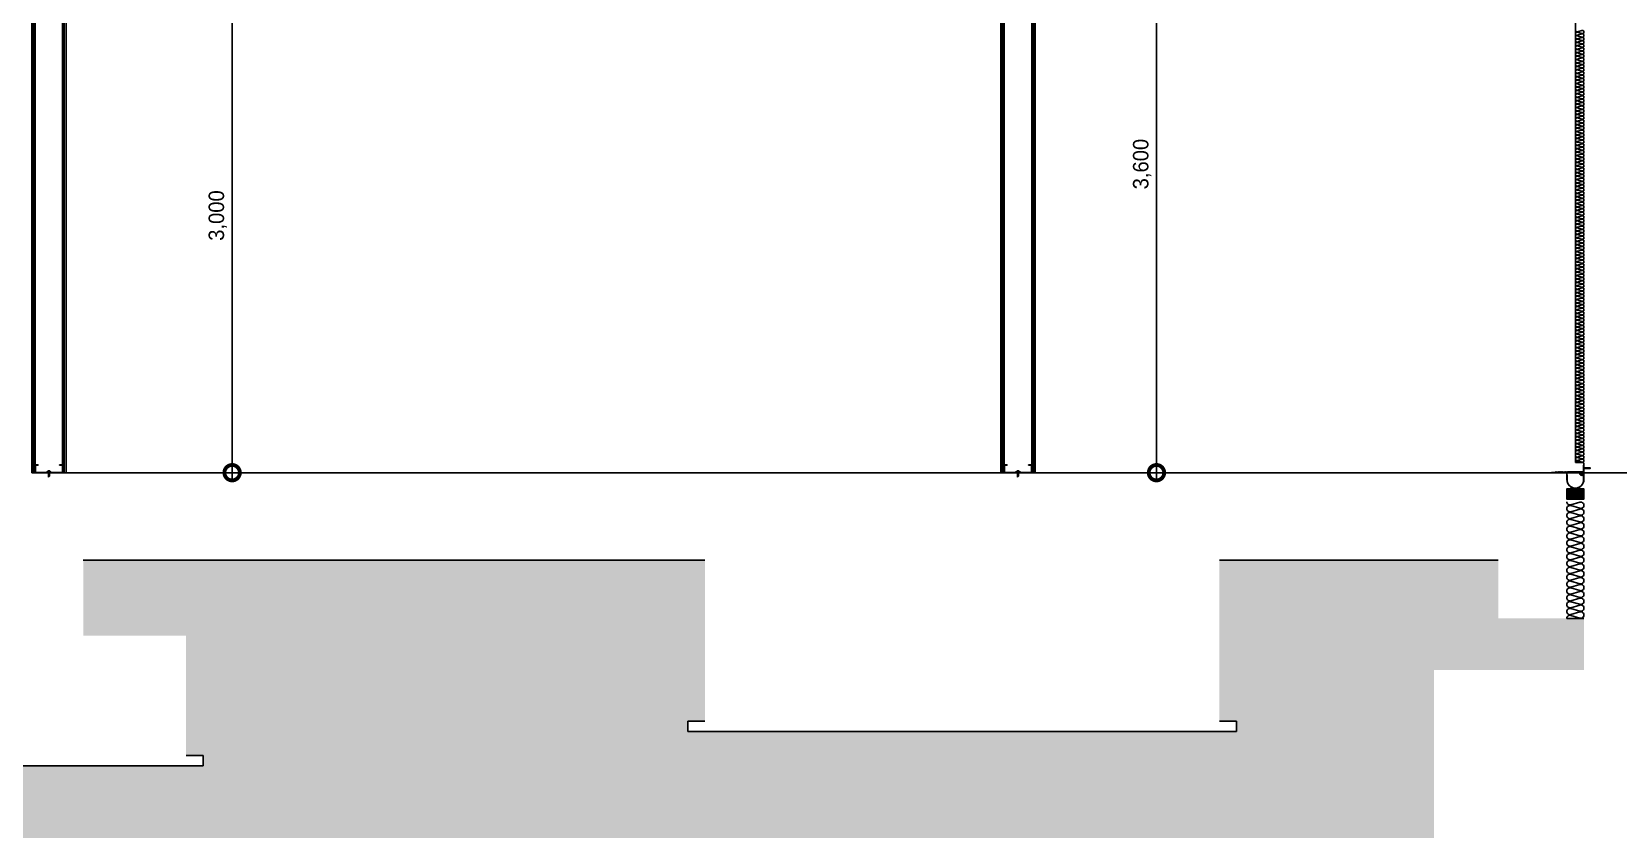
# Model space of a CAD drawing. Header units: millimetres. Extents: x 19868 to 801382, y -4805 to 85279.
# Drawn here: x 739438 to 748688, y 32849 to 37501 of the extents above; entities that cross this region are included whole.
import ezdxf

# ---------------------------------------------------------------- set-up
doc = ezdxf.new("R2010")
doc.units = ezdxf.units.MM
doc.header["$LTSCALE"] = 250
doc.layers.get('Defpoints').update_dxf_attribs({"color": 151})
for name, color, linetype in [('8입면선', 8, 'Continuous'), ('A-ETC', 8, 'Continuous'), ('A-FIN', 6, 'Continuous'), ('A-WALL-D', 7, 'Continuous'), ('A-버림CONC', 4, 'Continuous'), ('GAGAM-DT', 7, 'Continuous'), ('ISL', 251, 'Continuous'), ('SYMB', 7, 'Continuous'), ('입면', 7, 'Continuous'), ('지반', 254, 'Continuous')]:
    doc.layers.add(name, color=color, linetype=linetype)
doc.layers.add('CK', color=221, linetype='Continuous', plot=False)
doc.styles.add('Gdim', font='')
doc.styles.get('Gdim').set_extended_font_data('Dotum')
doc.dimstyles.new('Gdim50', dxfattribs={"dimscale": 30, "dimtxt": 3, "dimasz": 6, "dimexe": 1.5, "dimexo": 2, "dimgap": 1, "dimtad": 1, "dimdec": 0, "dimzin": 0, "dimdsep": 46, "dimlunit": 6, "dimtxsty": 'Gdim', "dimblk": 'DOTSMALL', "dimcen": 1.5, "dimdle": 1.5, "dimclrd": 256, "dimclre": 256, "dimclrt": 256, "dimazin": 0, "dimtfac": 1, "dimtdec": 0, "dimtix": 1, "dimtmove": 2, "dimatfit": 3, "dimldrblk": 'DOTSMALL', "dimfxl": 1.5, "dimtolj": 1, "dimtzin": 0, "dimlwd": -1, "dimlwe": -1, "dimarcsym": 1})

# ---------------------------------------------------------------- blocks, each defined once
blk = doc.blocks.new('*U226')
at = {"layer": '8입면선', "color": 8}
for p, q in [((3316397.6, 472011.4), (3316397.6, 478401.4)), ((3316577.6, 472011.4), (3316577.6, 478401.4))]:
    blk.add_line(p, q, dxfattribs=at)
at = {"layer": 'A-WALL-D'}
for p, q in [((3316387.6, 478401.4), (3316387.6, 472011.4)), ((3316407.6, 478401.4), (3316387.6, 478401.4)), ((3316407.6, 472021.4), (3316407.6, 478401.4)), ((3316567.6, 472021.4), (3316567.6, 478401.4)), ((3316587.6, 478401.4), (3316567.6, 478401.4)), ((3316587.6, 478401.4), (3316587.6, 472011.4)), ((3316407.6, 472011.4), (3316387.6, 472011.4)), ((3316587.6, 472011.4), (3316567.6, 472011.4))]:
    blk.add_line(p, q, dxfattribs=at)
at = {"layer": 'CK', "linetype": 'Continuous'}
blk.add_line((3316472.9, 472011.4), (3316502.3, 472011.4), dxfattribs=at)
at = {"layer": 'GAGAM-DT', "color": 8}
for p, q in [((3316485.3, 478395.6), (3316485.3, 478427)), ((3316490.3, 478421.5), (3316485.3, 478427)), ((3316490.3, 478395.6), (3316490.3, 478421.5)), ((3316492.7, 478395.6), (3316482.8, 478395.6)), ((3316482.8, 478395.6), (3316482.8, 478392.1)), ((3316491.2, 478390.6), (3316484.3, 478390.6)), ((3316485.3, 478395.6), (3316485.3, 478390.6)), ((3316490.3, 478395.6), (3316490.3, 478390.6)), ((3316492.7, 478395.6), (3316492.7, 478392.1)), ((3316482.8, 472017.2), (3316482.8, 472020.7)), ((3316492.7, 472017.2), (3316482.8, 472017.2)), ((3316491.2, 472022.2), (3316484.3, 472022.2)), ((3316485.3, 472017.2), (3316485.3, 472022.2)), ((3316485.3, 472017.2), (3316485.3, 471985.8)), ((3316490.3, 471991.3), (3316485.3, 471985.8)), ((3316490.3, 472017.2), (3316490.3, 472022.2)), ((3316490.3, 472017.2), (3316490.3, 471991.3)), ((3316492.7, 472017.2), (3316492.7, 472020.7))]:
    blk.add_line(p, q, dxfattribs=at)
for centre, start, end in [((3316484.3, 478392.1), 180, 270), ((3316491.2, 478392.1), 270, 0), ((3316484.3, 472020.7), 90, 180), ((3316491.2, 472020.7), 0, 90)]:
    blk.add_arc(centre, 1.51, start, end, dxfattribs=at)
at = {"layer": '입면', "color": 6}
for p, q in [((3316407.6, 478356.4), (3316407.6, 478401.4)), ((3316407.6, 478401.4), (3316472.9, 478401.4)), ((3316425.4, 478356.4), (3316407.6, 478356.4)), ((3316472.4, 478400.2), (3316408.8, 478400.2)), ((3316408.8, 478400.2), (3316408.8, 478357.6)), ((3316408.8, 478357.6), (3316425.4, 478357.6)), ((3316425.4, 478357.6), (3316425.4, 478356.4)), ((3316477.4, 478394.4), (3316472.4, 478400.2)), ((3316472.9, 478401.4), (3316477.9, 478395.6)), ((3316497.8, 478394.4), (3316477.4, 478394.4)), ((3316477.9, 478395.6), (3316497.3, 478395.6)), ((3316497.3, 478395.6), (3316502.3, 478401.4)), ((3316502.8, 478400.2), (3316497.8, 478394.4)), ((3316502.3, 478401.4), (3316567.6, 478401.4)), ((3316566.4, 478400.2), (3316502.8, 478400.2)), ((3316549.8, 478356.4), (3316549.8, 478357.6)), ((3316549.8, 478357.6), (3316566.4, 478357.6)), ((3316567.6, 478356.4), (3316549.8, 478356.4)), ((3316566.4, 478357.6), (3316566.4, 478400.2)), ((3316567.6, 478401.4), (3316567.6, 478356.4)), ((3316425.4, 472056.4), (3316407.6, 472056.4)), ((3316407.6, 472056.4), (3316407.6, 472011.4)), ((3316408.8, 472012.6), (3316408.8, 472055.2)), ((3316408.8, 472055.2), (3316425.4, 472055.2)), ((3316425.4, 472055.2), (3316425.4, 472056.4)), ((3316567.6, 472056.4), (3316549.8, 472056.4)), ((3316549.8, 472056.4), (3316549.8, 472055.2)), ((3316549.8, 472055.2), (3316566.4, 472055.2)), ((3316566.4, 472055.2), (3316566.4, 472012.6)), ((3316567.6, 472011.4), (3316567.6, 472056.4)), ((3316407.6, 472011.4), (3316472.9, 472011.4)), ((3316472.4, 472012.6), (3316408.8, 472012.6)), ((3316477.4, 472018.5), (3316472.4, 472012.6)), ((3316472.9, 472011.4), (3316477.9, 472017.3)), ((3316497.8, 472018.5), (3316477.4, 472018.5)), ((3316477.9, 472017.3), (3316497.3, 472017.3)), ((3316497.3, 472017.3), (3316502.3, 472011.4)), ((3316502.8, 472012.6), (3316497.8, 472018.5)), ((3316502.3, 472011.4), (3316567.6, 472011.4)), ((3316566.4, 472012.6), (3316502.8, 472012.6))]:
    blk.add_line(p, q, dxfattribs=at)
blk = doc.blocks.new('*U163')
at = {"layer": '8입면선', "color": 8}
for p, q in [((3316397.6, 472011.4), (3316397.6, 478251.4)), ((3316577.6, 472011.4), (3316577.6, 478251.4))]:
    blk.add_line(p, q, dxfattribs=at)
at = {"layer": 'A-WALL-D'}
for p, q in [((3316387.6, 478251.4), (3316387.6, 472011.4)), ((3316407.6, 478251.4), (3316387.6, 478251.4)), ((3316407.6, 472021.4), (3316407.6, 478251.4)), ((3316567.6, 472021.4), (3316567.6, 478251.4)), ((3316587.6, 478251.4), (3316567.6, 478251.4)), ((3316587.6, 478251.4), (3316587.6, 472011.4)), ((3316407.6, 472011.4), (3316387.6, 472011.4)), ((3316587.6, 472011.4), (3316567.6, 472011.4))]:
    blk.add_line(p, q, dxfattribs=at)
at = {"layer": 'CK', "linetype": 'Continuous'}
blk.add_line((3316472.9, 472011.4), (3316502.3, 472011.4), dxfattribs=at)
at = {"layer": 'GAGAM-DT', "color": 8}
for p, q in [((3316492.7, 478245.6), (3316482.8, 478245.6)), ((3316482.8, 478245.6), (3316482.8, 478242.1)), ((3316491.2, 478240.6), (3316484.3, 478240.6)), ((3316485.2, 478245.6), (3316485.2, 478277)), ((3316490.2, 478271.5), (3316485.2, 478277)), ((3316485.2, 478245.6), (3316485.2, 478240.6)), ((3316490.2, 478245.6), (3316490.2, 478271.5)), ((3316490.2, 478245.6), (3316490.2, 478240.6)), ((3316492.7, 478245.6), (3316492.7, 478242.1)), ((3316482.8, 472017.2), (3316482.8, 472020.7)), ((3316492.7, 472017.2), (3316482.8, 472017.2)), ((3316491.2, 472022.2), (3316484.3, 472022.2)), ((3316485.3, 472017.2), (3316485.3, 472022.2)), ((3316485.3, 472017.2), (3316485.3, 471985.8)), ((3316490.3, 471991.3), (3316485.3, 471985.8)), ((3316490.3, 472017.2), (3316490.3, 472022.2)), ((3316490.3, 472017.2), (3316490.3, 471991.3)), ((3316492.7, 472017.2), (3316492.7, 472020.7))]:
    blk.add_line(p, q, dxfattribs=at)
for centre, start, end in [((3316484.3, 478242.1), 180, 270), ((3316491.2, 478242.1), 270, 0), ((3316484.3, 472020.7), 90, 180), ((3316491.2, 472020.7), 0, 90)]:
    blk.add_arc(centre, 1.51, start, end, dxfattribs=at)
at = {"layer": '입면', "color": 6}
for p, q in [((3316407.6, 478206.4), (3316407.6, 478251.4)), ((3316407.6, 478251.4), (3316472.9, 478251.4)), ((3316472.4, 478250.2), (3316408.8, 478250.2)), ((3316408.8, 478250.2), (3316408.8, 478207.6)), ((3316477.4, 478244.4), (3316472.4, 478250.2)), ((3316472.9, 478251.4), (3316477.9, 478245.6)), ((3316497.8, 478244.4), (3316477.4, 478244.4)), ((3316477.9, 478245.6), (3316497.3, 478245.6)), ((3316497.3, 478245.6), (3316502.3, 478251.4)), ((3316502.8, 478250.2), (3316497.8, 478244.4)), ((3316502.3, 478251.4), (3316567.6, 478251.4)), ((3316566.4, 478250.2), (3316502.8, 478250.2)), ((3316566.4, 478207.6), (3316566.4, 478250.2)), ((3316567.6, 478251.4), (3316567.6, 478206.4)), ((3316425.4, 478206.4), (3316407.6, 478206.4)), ((3316408.8, 478207.6), (3316425.4, 478207.6)), ((3316425.4, 478207.6), (3316425.4, 478206.4)), ((3316549.8, 478206.4), (3316549.8, 478207.6)), ((3316549.8, 478207.6), (3316566.4, 478207.6)), ((3316567.6, 478206.4), (3316549.8, 478206.4)), ((3316425.4, 472056.4), (3316407.6, 472056.4)), ((3316407.6, 472056.4), (3316407.6, 472011.4)), ((3316408.8, 472012.6), (3316408.8, 472055.2)), ((3316408.8, 472055.2), (3316425.4, 472055.2)), ((3316425.4, 472055.2), (3316425.4, 472056.4)), ((3316567.6, 472056.4), (3316549.8, 472056.4)), ((3316549.8, 472056.4), (3316549.8, 472055.2)), ((3316549.8, 472055.2), (3316566.4, 472055.2)), ((3316566.4, 472055.2), (3316566.4, 472012.6)), ((3316567.6, 472011.4), (3316567.6, 472056.4)), ((3316407.6, 472011.4), (3316472.9, 472011.4)), ((3316472.4, 472012.6), (3316408.8, 472012.6)), ((3316477.4, 472018.5), (3316472.4, 472012.6)), ((3316472.9, 472011.4), (3316477.9, 472017.3)), ((3316497.8, 472018.5), (3316477.4, 472018.5)), ((3316477.9, 472017.3), (3316497.3, 472017.3)), ((3316497.3, 472017.3), (3316502.3, 472011.4)), ((3316502.8, 472012.6), (3316497.8, 472018.5)), ((3316502.3, 472011.4), (3316567.6, 472011.4)), ((3316566.4, 472012.6), (3316502.8, 472012.6))]:
    blk.add_line(p, q, dxfattribs=at)
blk = doc.blocks.new('_DotSmall')
at = {"color": 0, "linetype": 'ByBlock', "const_width": 0.5}
blk.add_lwpolyline([(-0.0625, 0, 1), (0.0625, 0, 1)], format="xyb", close=True, dxfattribs=at)
blk = doc.blocks.new('*D158')
at = {"layer": 'CK', "transparency": 16777216}
for p, q in [((745995.8, 34883.9), (745995.8, 38573.9)), ((746134.1, 38528.9), (745950.8, 38528.9)), ((746134.1, 34928.9), (745950.8, 34928.9))]:
    blk.add_line(p, q, dxfattribs=at)
at = {"layer": 'Defpoints', "color": 0, "transparency": 16777216}
for p in [(745995.8, 38528.9), (746194.1, 38528.9), (746194.1, 34928.9)]:
    blk.add_point(p, dxfattribs=at)
at = {"layer": 'CK', "transparency": 16777216, "xscale": 180, "yscale": 180, "zscale": 180}
for p, rotation in [((745995.8, 38528.9), 90), ((745995.8, 34928.9), 270)]:
    blk.add_blockref('_DotSmall', p, dxfattribs=dict(at, rotation=rotation))
at = {"layer": 'CK', "transparency": 16777216, "insert": (745912.1, 36728.9), "char_height": 90, "attachment_point": 5, "rotation": 90, "style": 'Gdim'}
blk.add_mtext('\\A1;3,600', dxfattribs=at)
blk = doc.blocks.new('MAJ')
at = {"layer": 'SYMB', "color": 8}
for p, q in [((8, 0), (0, 0)), ((2.3, -2.9), (0, 0)), ((3.5, -0.9), (3.5, 0)), ((4.5, -0.9), (4.5, 0)), ((5.7, -2.9), (8, 0)), ((1.8, -4.3), (4, -2.9)), ((1.8, -6.8), (6.1, -4.1)), ((1.8, -4.3), (2.3, -4.3)), ((1.8, -9.3), (6.1, -6.6)), ((1.8, -6.8), (2.3, -6.8)), ((1.8, -11.8), (6.1, -9.1)), ((1.8, -9.3), (2.3, -9.3)), ((1.8, -14.3), (6.1, -11.6)), ((1.8, -11.8), (2.3, -11.8)), ((1.8, -16.8), (6.1, -14.1)), ((1.8, -14.3), (2.3, -14.3)), ((1.8, -19.3), (6.1, -16.6)), ((1.8, -16.8), (2.3, -16.8)), ((1.8, -21.8), (6.1, -19.1)), ((1.8, -19.3), (2.3, -19.3)), ((1.8, -24.3), (6.1, -21.6)), ((1.8, -21.8), (2.3, -21.8)), ((1.8, -26.8), (6.1, -24.1)), ((1.8, -24.3), (2.3, -24.3)), ((1.8, -29.4), (6.1, -26.6)), ((1.8, -26.8), (2.3, -26.8)), ((1.8, -31.9), (6.1, -29.1)), ((1.8, -29.4), (2.3, -29.3)), ((1.8, -34.4), (6.1, -31.6)), ((1.8, -31.9), (2.3, -31.8)), ((1.8, -36.9), (6.1, -34.1)), ((1.8, -34.4), (2.3, -34.3)), ((1.8, -36.9), (2.3, -36.9)), ((2.3, -2.9), (2.3, -38.3)), ((2.3, -2.9), (5.7, -2.9)), ((2.3, -38.3), (4, -40.4)), ((2.7, -38.8), (6.1, -36.6)), ((4.5, -0.9), (3.5, -0.9)), ((4, -40.4), (5.7, -38.1)), ((5.7, -2.9), (5.7, -38.1)), ((6.1, -4.1), (5.7, -4.1)), ((6.1, -6.6), (5.7, -6.6)), ((6.1, -9.1), (5.7, -9.1)), ((6.1, -11.6), (5.7, -11.6)), ((6.1, -14.1), (5.7, -14.1)), ((6.1, -16.6), (5.7, -16.6)), ((6.1, -19.1), (5.7, -19.1)), ((6.1, -21.6), (5.7, -21.6)), ((6.1, -24.1), (5.7, -24.1)), ((6.1, -26.6), (5.7, -26.6)), ((6.1, -29.1), (5.7, -29.1)), ((6.1, -31.6), (5.7, -31.6)), ((6.1, -34.1), (5.7, -34.2)), ((6.1, -36.6), (5.7, -36.7))]:
    blk.add_line(p, q, dxfattribs=at)
blk = doc.blocks.new('EJ-1')
at = {"layer": 'A-ETC'}
h = blk.add_hatch(dxfattribs=at)
h.set_pattern_fill('ANSI37', color=1, scale=40, style=0)
h.set_pattern_definition([(45, (55694.5753, 2117.911), (-3.5355339, 3.5355339), []), (135, (55694.5753, 2117.911), (-3.5355339, -3.5355339), [])])
h.paths.add_polyline_path([(100, -154.4), (100, -94.4), (0, -94.4), (0, -154.4)])
at = {"layer": 'A-ETC', "color": 4}
for p, q in [((0, -38.9), (0, -6.7)), ((0, -6.7), (3, -13.8)), ((1, -38.9), (0, -38.9)), ((1, -16.1), (2, -16.1)), ((1, -37), (1, -16.1)), ((2, -37), (2, -16.1)), ((3, -38.9), (2, -38.9)), ((3, -38.9), (3, -13.8)), ((100, -6.7), (97, -13.8)), ((97, -38.9), (97, -13.8)), ((97, -38.9), (98, -38.9)), ((98, -37), (98, -16.1)), ((99, -16.1), (98, -16.1)), ((98.4, -16.7), (100, -13.8)), ((99, -37), (99, -16.1)), ((99, -38.9), (100, -38.9)), ((100, -38.9), (100, -6.7)), ((100, -22.5), (100, -36.6))]:
    blk.add_line(p, q, dxfattribs=at)
at = {"layer": 'A-ETC', "color": 7, "lineweight": -3}
blk.add_lwpolyline([(10.6, 4.5, 0.414214), (10.2, 4.5), (9.6, 4), (9.1, 4.5, 0.414214), (8.7, 4.5), (8.1, 3.9), (7.6, 4.5, 0.414214), (7.2, 4.5), (6.6, 3.9), (6.1, 4.5, 0.414214), (5.7, 4.5), (5.1, 3.9), (4.6, 4.5, 0.414214), (4.2, 4.5), (3.6, 3.9), (3.1, 4.5, 0.414214), (2.7, 4.5), (2.1, 3.9), (1.6, 4.5, 0.414214), (1.2, 4.4), (0.6, 3.9), (0.1, 4.4, 0.414214), (-0.3, 4.4), (-0.9, 3.9), (-1.4, 4.4, 0.414214), (-1.8, 4.4), (-2.4, 3.8), (-2.9, 4.4, 0.414214), (-3.3, 4.4), (-3.9, 3.8), (-4.4, 4.4, 0.414214), (-4.8, 4.4), (-5.4, 3.8), (-5.9, 4.4, 0.414214), (-6.3, 4.4), (-6.9, 3.8), (-7.4, 4.4, 0.414214), (-7.8, 4.4), (-8.4, 3.8), (-8.9, 4.4, 0.414214), (-9.3, 4.4), (-9.9, 3.8), (-10.4, 4.3, 0.414214), (-10.8, 4.3), (-11.4, 3.8), (-11.9, 4.3, 0.414214), (-12.3, 4.3), (-12.9, 3.7), (-13.4, 4.3, 0.414214), (-13.8, 4.3), (-14.4, 3.7), (-14.9, 4.3, 0.414214), (-15.3, 4.3), (-15.9, 3.7), (-16.4, 4.3, 0.414214), (-16.8, 4.3), (-17.4, 3.7), (-17.9, 4.3, 0.414214), (-18.3, 4.3), (-18.9, 3.7), (-19.4, 4.3, 0.414214), (-19.8, 4.3), (-20.4, 3.7), (-20.9, 4.2, 0.414214), (-21.3, 4.2), (-21.9, 3.7), (-22.4, 4.2, 0.414214), (-22.8, 4.2), (-23.4, 3.7), (-23.9, 4.2, 0.414214), (-24.3, 4.2), (-24.9, 3.6), (-25.4, 4.2, 0.414214), (-25.8, 4.2), (-26.4, 3.6), (-26.9, 4.2, 0.414214), (-27.3, 4.2), (-27.9, 3.6), (-28.4, 4.2, 0.414214), (-28.8, 4.2), (-29.4, 3.6), (-29.9, 4.2, 0.414214), (-30.3, 4.2), (-30.9, 3.6), (-31.4, 4.2, 0.414214), (-31.8, 4.1), (-32.4, 3.6), (-32.9, 4.1, 0.414214), (-33.3, 4.1), (-33.9, 3.6), (-34.4, 4.1, 0.414214), (-34.8, 4.1), (-35.4, 3.5), (-35.9, 4.1, 0.414214), (-36.3, 4.1), (-36.9, 3.5), (-37.4, 4.1, 0.414214), (-37.8, 4.1), (-38.4, 3.5), (-38.9, 4.1, 0.414214), (-39.3, 4.1), (-39.9, 3.5), (-40.4, 4.1, 0.414214), (-40.8, 4.1), (-41.4, 3.5), (-41.9, 4.1, 0.414214), (-42.3, 4.1), (-42.9, 3.5), (-43.4, 4, 0.414214), (-43.8, 4), (-44.4, 3.5), (-44.9, 4, 0.414214), (-45.3, 4), (-45.9, 3.4), (-46.4, 4, 0.414214), (-46.8, 4), (-47.4, 3.4), (-47.9, 4, 0.414214), (-48.3, 4), (-48.9, 3.4), (-49.4, 4, 0.414214), (-49.8, 4), (-50.4, 3.4), (-50.9, 4, 0.414214), (-51.3, 4), (-51.9, 3.4), (-52.4, 4, 0.414214), (-52.8, 4), (-53.4, 3.4), (-53.9, 3.9, 0.414214), (-54.3, 3.9), (-54.9, 3.4), (-55.4, 3.9, 0.414214), (-55.8, 3.9), (-56.4, 3.4), (-56.9, 3.9, 0.414214), (-57.3, 3.9), (-57.9, 3.3), (-58.4, 3.9, 0.414214), (-58.8, 3.9), (-59.4, 3.3), (-59.9, 3.9, 0.414214), (-60.3, 3.9), (-60.9, 3.3), (-61.4, 3.9, 0.414214), (-61.8, 3.9), (-62.4, 3.3), (-62.9, 3.9, 0.414214), (-63.3, 3.9), (-63.9, 3.3), (-64.4, 3.9, 0.414214), (-64.8, 3.8), (-65.4, 3.3), (-65.9, 3.8, 0.414214), (-66.3, 3.8), (-66.9, 3.3), (-88.3, 1.4, 0.980427), (-88.3, 0), (82.8, 0, -0.636366), (83.8, -2.1, 4.716513), (87.3, -0.3, -0.425308), (87, 0), (87, 4.4, 0.416522), (86.7, 4.7), (86.1, 4.6), (85.6, 5.2, 0.414214), (85.2, 5.2), (84.6, 4.6), (84.1, 5.2, 0.414214), (83.7, 5.2), (83.1, 4.6), (82.6, 5.2, 0.414214), (82.2, 5.2), (81.6, 4.6), (81.1, 5.2, 0.414214), (80.7, 5.2), (80.1, 4.6), (79.6, 5.2, 0.414214), (79.2, 5.2), (78.6, 4.6), (78.1, 5.1, 0.414214), (77.7, 5.1), (77.1, 4.6), (76.6, 5.1, 0.414214), (76.2, 5.1), (75.6, 4.6), (75.1, 5.1, 0.414214), (74.7, 5.1), (74.1, 4.5), (73.6, 5.1, 0.414214), (73.2, 5.1), (72.6, 4.5), (72.1, 5.1, 0.414214), (71.7, 5.1), (71.1, 4.5), (70.6, 5.1, 0.414214), (70.2, 5.1), (69.6, 4.5), (69.1, 5.1, 0.414214), (68.7, 5.1), (68.1, 4.5), (67.6, 5.1, 0.414214), (67.2, 5), (66.6, 4.5), (66.1, 5, 0.414214), (65.7, 5), (65.1, 4.5), (64.6, 5, 0.414214), (64.2, 5), (63.6, 4.4), (63.1, 5, 0.414214), (62.7, 5), (62.1, 4.4), (61.6, 5, 0.414214), (61.2, 5), (60.6, 4.4), (60.1, 5, 0.414214), (59.7, 5), (59.1, 4.4), (58.6, 5, 0.414214), (58.2, 5), (57.6, 4.4), (57.1, 5, 0.414214), (56.7, 5), (56.1, 4.4), (55.6, 4.9, 0.414214), (55.2, 4.9), (54.6, 4.4), (54.1, 4.9, 0.414214), (53.7, 4.9), (53.1, 4.3), (52.6, 4.9, 0.414214), (52.2, 4.9), (51.6, 4.3), (51.1, 4.9, 0.414214), (50.7, 4.9), (50.1, 4.3), (49.6, 4.9, 0.414214), (49.2, 4.9), (48.6, 4.3), (48.1, 4.9, 0.414214), (47.7, 4.9), (47.1, 4.3), (46.6, 4.9, 0.414214), (46.2, 4.9), (45.6, 4.3), (45.1, 4.8, 0.414214), (44.7, 4.8), (44.1, 4.3), (43.6, 4.8, 0.414214), (43.2, 4.8), (42.6, 4.3), (42.1, 4.8, 0.414214), (41.7, 4.8), (41.1, 4.2), (40.6, 4.8, 0.414214), (40.2, 4.8), (39.6, 4.2), (39.1, 4.8, 0.414214), (38.7, 4.8), (38.1, 4.2), (37.6, 4.8, 0.414214), (37.2, 4.8), (36.6, 4.2), (36.1, 4.8, 0.414214), (35.7, 4.8), (35.1, 4.2), (34.6, 4.8, 0.414214), (34.2, 4.7), (33.6, 4.2), (33.1, 4.7, 0.414214), (32.7, 4.7), (32.1, 4.2), (31.6, 4.7, 0.414214), (31.2, 4.7), (30.6, 4.1), (30.1, 4.7, 0.414214), (29.7, 4.7), (29.1, 4.1), (28.6, 4.7, 0.414214), (28.2, 4.7), (27.6, 4.1), (27.1, 4.7, 0.414214), (26.7, 4.7), (26.1, 4.1), (25.6, 4.7, 0.414214), (25.2, 4.7), (24.6, 4.1), (24.1, 4.7, 0.414214), (23.7, 4.7), (23.1, 4.1), (22.6, 4.6, 0.414214), (22.2, 4.6), (21.6, 4.1), (21.1, 4.6, 0.414214), (20.7, 4.6), (20.1, 4), (19.6, 4.6, 0.414214), (19.2, 4.6), (18.6, 4), (18.1, 4.6, 0.414214), (17.7, 4.6), (17.1, 4), (16.6, 4.6, 0.414214), (16.2, 4.6), (15.6, 4), (15.1, 4.6, 0.414214), (14.7, 4.6), (14.1, 4), (13.6, 4.6, 0.414214), (13.2, 4.6), (12.6, 4), (12.1, 4.5, 0.414214), (11.7, 4.5), (11.1, 4)], format="xyb", close=True, dxfattribs=at)
at = {"layer": 'A-ETC', "color": 7}
blk.add_lwpolyline([(100, 53.4), (100, 0, 0.414214), (98.5, -1.5), (98.5, -5.2, -1.043094), (76.6, -4.3, -0.306526), (76.9, -4), (82.7, -2.2, -0.679013), (83, -2.7, 3.305036), (88.2, -0.1, -0.378643), (87.9, 0.2), (87.9, 4.2), (97.1, 4.2), (97.1, 26.1), (97.6, 26.6), (97.1, 27.1), (97.1, 36.6), (98.5, 53.5, -0.956504), (100, 53.4)], format="xyb", dxfattribs=at)
at = {"layer": 'A-ETC', "color": 1}
blk.add_lwpolyline([(100, -154.4), (100, -94.4), (0, -94.4), (0, -154.4), (100, -154.4)], dxfattribs=at)
at = {"layer": 'A-ETC', "color": 4}
for centre, radius, start, end in [((50, -41.9), 49.2, 174.30189, 5.69811), ((50, -42), 48.3, 174.09575, 5.90425)]:
    blk.add_arc(centre, radius, start, end, dxfattribs=at)
at = {"layer": 'A-ETC', "color": 7, "rotation": 90}
blk.add_blockref('MAJ', (97.1, 22.6), dxfattribs=at)
blk = doc.blocks.new('*D259')
at = {"layer": 'CK', "transparency": 16777216}
for p, q in [((740744.9, 37928.9), (740561.6, 37928.9)), ((740606.6, 34883.9), (740606.6, 37973.9)), ((740744.9, 34928.9), (740561.6, 34928.9))]:
    blk.add_line(p, q, dxfattribs=at)
at = {"layer": 'Defpoints', "color": 0, "transparency": 16777216}
for p in [(740606.6, 37928.9), (740804.9, 37928.9, 0), (740804.9, 34928.9)]:
    blk.add_point(p, dxfattribs=at)
at = {"layer": 'CK', "transparency": 16777216, "xscale": 180, "yscale": 180, "zscale": 180}
for p, rotation in [((740606.6, 37928.9), 90), ((740606.6, 34928.9), 270)]:
    blk.add_blockref('_DotSmall', p, dxfattribs=dict(at, rotation=rotation))
at = {"layer": 'CK', "transparency": 16777216, "insert": (740522.9, 36428.9), "char_height": 90, "attachment_point": 5, "rotation": 90, "style": 'Gdim'}
blk.add_mtext('\\A1;3,000', dxfattribs=at)

msp = doc.modelspace()

# ---------------------------------------------------------------- hatches: boundary and pattern name
at = {"layer": '지반'}
h = msp.add_hatch(dxfattribs=at)
h.set_pattern_fill('EARTH', color=251, scale=70, angle=45)
h.paths.add_polyline_path([(650617.8, 33228.9), (650617.8, 23234.4), (801382.4, 23234.4), (801382.4, 34608.9), (792588.2, 34608.9), (792588.2, 34478.9), (792638.2, 34478.9), (792638.2, 34418.9), (792388.2, 34418.9), (792388.2, 34478.9), (792438.2, 34478.9), (792438.2, 34628.9), (790388.2, 34628.9), (790388.2, 33878.9), (791163.2, 33878.9), (791163.2, 32378.9), (791263.2, 32378.9), (791263.2, 32318.9), (788063.2, 32318.9), (788063.2, 32378.9), (788163.2, 32378.9), (788163.2, 33878.9), (789618.2, 33878.9), (789618.2, 34448.9), (787708.2, 34448.9), (787708.2, 33008.9), (787808.2, 33008.9), (787808.2, 32948.9), (782968.2, 32948.9), (782968.2, 33008.9), (783068.2, 33008.9), (783068.2, 34248.9), (781958.2, 34248.9), (781958.2, 33208.9), (782058.2, 33208.9), (782058.2, 33148.9), (780218.2, 33148.9), (780148.2, 33218.9), (778788.2, 33218.9), (778788.2, 33278.9), (778888.2, 33278.9), (778888.2, 34318.9), (771638.2, 34318.9), (771638.2, 32778.9), (771738.2, 32778.9), (771738.2, 32718.9), (767038.2, 32718.9), (767038.2, 32778.9), (767138.2, 32778.9), (767138.2, 34318.9), (765913.1, 34318.9), (765813.1, 34218.9), (759888.2, 34218.9), (759888.2, 33178.9), (759988.2, 33178.9), (759988.2, 33118.9), (756788.2, 33118.9), (756788.2, 33178.9), (756888.2, 33178.9), (756888.2, 34218.9), (755638.2, 34218.9), (755638.2, 32978.9), (755738.2, 32978.9), (755738.2, 32918.9), (751038.2, 32918.9), (751038.2, 32978.9), (751138.2, 32978.9), (751138.2, 34518.9), (749088.2, 34518.9), (749088.2, 33778.9), (750613.2, 33778.9), (750613.2, 32278.9), (750713.2, 32278.9), (750713.2, 32218.9), (747513.2, 32218.9), (747513.2, 32278.9), (747613.2, 32278.9), (747613.2, 33778.9), (748488.2, 33778.9), (748488.2, 34078.9), (747988.2, 34078.9), (747988.2, 34418.9), (746363.2, 34418.9), (746363.2, 33478.9), (746463.2, 33478.9), (746463.2, 33418.9), (743263.2, 33418.9), (743263.2, 33478.9), (743363.2, 33478.9), (743363.2, 34418.9), (739738.2, 34418.9), (739738.2, 33978.9), (740338.2, 33978.9), (740338.2, 33278.9), (740438.2, 33278.9), (740438.2, 33218.9), (734738.2, 33218.9), (734738.2, 32978.9), (734838.2, 32978.9), (734838.2, 32918.9), (731638.2, 32918.9), (731638.2, 32978.9), (731738.2, 32978.9), (731738.2, 33218.9), (728228.2, 33218.9), (728158.2, 33148.9), (725968.2, 33148.9), (725968.2, 33208.9), (726068.2, 33208.9), (726068.2, 34048.9), (726668.2, 34048.9), (726668.2, 34348.9), (723658.2, 34348.9), (723658.2, 33708.9), (723758.2, 33708.9), (723758.2, 33648.9), (720418.2, 33648.9), (720418.2, 33708.9), (720518.2, 33708.9), (720518.2, 34348.9), (718758.2, 34348.9), (718758.2, 33878.9), (719638.2, 33878.9), (719638.2, 31878.9), (719738.2, 31878.9), (719738.2, 31818.9), (715038.2, 31818.9), (715038.2, 31878.9), (715138.2, 31878.9), (715138.2, 33878.9), (717988.2, 33878.9), (717988.2, 34622.3), (717870.2, 34622.3), (717870.2, 34603.9), (717820.2, 34603.9), (717820.2, 34622.3), (717588.2, 34622.3), (717588.2, 34682.3), (717638.2, 34682.3), (717637.5, 34831.6), (715313.2, 34820.3), (712988.3, 34808.9), (701138.2, 34568.9), (688982.5, 34328.9), (678538.2, 34278.9), (666388.2, 34228.9), (658288.2, 33228.9)])

# ---------------------------------------------------------------- linework, layer by layer
at = {"layer": 'A-FIN'}
msp.add_line((739638.2, 34928.9), (752788.2, 34928.9), dxfattribs=at)
at = {"layer": 'A-버림CONC'}
for p, q in [((743363.2, 34418.9), (739738.2, 34418.9)), ((747988.2, 34418.9), (746363.2, 34418.9)), ((743363.2, 33478.9), (743263.2, 33478.9)), ((743263.2, 33478.9), (743263.2, 33418.9)), ((743263.2, 33418.9), (746463.2, 33418.9)), ((746363.2, 33478.9), (746463.2, 33478.9)), ((746463.2, 33478.9), (746463.2, 33418.9)), ((734738.2, 33218.9), (740438.2, 33218.9)), ((740338.2, 33278.9), (740438.2, 33278.9)), ((740438.2, 33278.9), (740438.2, 33218.9))]:
    msp.add_line(p, q, dxfattribs=at)
at = {"layer": 'ISL'}
for p, q in [((748438.2, 41478.9), (748438.2, 34988.9)), ((748438.2, 34988.9), (748488.2, 34988.9)), ((748388.2, 34078.9), (748488.2, 34078.9))]:
    msp.add_line(p, q, dxfattribs=at)
for points in [[(748438.2, 34988.9, -0.509267), (748450.3, 34997.8), (748476.1, 34990.1, 1.372593), (748476.1, 35007.8), (748450.3, 35000.1, -0.509267), (748438.2, 35008.9, -0.509267), (748450.3, 35017.8), (748476.1, 35010.1, 1.372593), (748476.1, 35027.8), (748450.3, 35020.1, -0.509267), (748438.2, 35028.9, -0.509267), (748450.3, 35037.8), (748476.1, 35030.1, 1.372593), (748476.1, 35047.8), (748450.3, 35040.1, -0.509267), (748438.2, 35048.9, -0.509267), (748450.3, 35057.8), (748476.1, 35050.1, 1.372593), (748476.1, 35067.8), (748450.3, 35060.1, -0.509267), (748438.2, 35068.9, -0.509267), (748450.3, 35077.8), (748476.1, 35070.1, 1.372593), (748476.1, 35087.8), (748450.3, 35080.1, -0.509267), (748438.2, 35088.9, -0.509267), (748450.3, 35097.8), (748476.1, 35090.1, 1.372593), (748476.1, 35107.8), (748450.3, 35100.1, -0.509267), (748438.2, 35108.9, -0.509267), (748450.3, 35117.8), (748476.1, 35110.1, 1.372593), (748476.1, 35127.8), (748450.3, 35120.1, -0.509267), (748438.2, 35128.9, -0.509267), (748450.3, 35137.8), (748476.1, 35130.1, 1.372593), (748476.1, 35147.8), (748450.3, 35140.1, -0.509267), (748438.2, 35148.9, -0.509267), (748450.3, 35157.8), (748476.1, 35150.1, 1.372593), (748476.1, 35167.8), (748450.3, 35160.1, -0.509267), (748438.2, 35168.9, -0.509267), (748450.3, 35177.8), (748476.1, 35170.1, 1.372593), (748476.1, 35187.8), (748450.3, 35180.1, -0.509267), (748438.2, 35188.9, -0.509267), (748450.3, 35197.8), (748476.1, 35190.1, 1.372593), (748476.1, 35207.8), (748450.3, 35200.1, -0.509267), (748438.2, 35208.9, -0.509267), (748450.3, 35217.8), (748476.1, 35210.1, 1.372593), (748476.1, 35227.8), (748450.3, 35220.1, -0.509267), (748438.2, 35228.9, -0.509267), (748450.3, 35237.8), (748476.1, 35230.1, 1.372593), (748476.1, 35247.8), (748450.3, 35240.1, -0.509267), (748438.2, 35248.9, -0.509267), (748450.3, 35257.8), (748476.1, 35250.1, 1.372593), (748476.1, 35267.8), (748450.3, 35260.1, -0.509267), (748438.2, 35268.9, -0.509267), (748450.3, 35277.8), (748476.1, 35270.1, 1.372593), (748476.1, 35287.8), (748450.3, 35280.1, -0.509267), (748438.2, 35288.9, -0.509267), (748450.3, 35297.8), (748476.1, 35290.1, 1.372593), (748476.1, 35307.8), (748450.3, 35300.1, -0.509267), (748438.2, 35308.9, -0.509267), (748450.3, 35317.8), (748476.1, 35310.1, 1.372593), (748476.1, 35327.8), (748450.3, 35320.1, -0.509267), (748438.2, 35328.9, -0.509267), (748450.3, 35337.8), (748476.1, 35330.1, 1.372593), (748476.1, 35347.8), (748450.3, 35340.1, -0.509267), (748438.2, 35348.9, -0.509267), (748450.3, 35357.8), (748476.1, 35350.1, 1.372593), (748476.1, 35367.8), (748450.3, 35360.1, -0.509267), (748438.2, 35368.9, -0.509267), (748450.3, 35377.8), (748476.1, 35370.1, 1.372593), (748476.1, 35387.8), (748450.3, 35380.1, -0.509267), (748438.2, 35388.9, -0.509267), (748450.3, 35397.8), (748476.1, 35390.1, 1.372593), (748476.1, 35407.8), (748450.3, 35400.1, -0.509267), (748438.2, 35408.9, -0.509267), (748450.3, 35417.8), (748476.1, 35410.1, 1.372593), (748476.1, 35427.8), (748450.3, 35420.1, -0.509267), (748438.2, 35428.9, -0.509267), (748450.3, 35437.8), (748476.1, 35430.1, 1.372593), (748476.1, 35447.8), (748450.3, 35440.1, -0.509267), (748438.2, 35448.9, -0.509267), (748450.3, 35457.8), (748476.1, 35450.1, 1.372593), (748476.1, 35467.8), (748450.3, 35460.1, -0.509267), (748438.2, 35468.9, -0.509267), (748450.3, 35477.8), (748476.1, 35470.1, 1.372593), (748476.1, 35487.8), (748450.3, 35480.1, -0.509267), (748438.2, 35488.9, -0.509267), (748450.3, 35497.8), (748476.1, 35490.1, 1.372593), (748476.1, 35507.8), (748450.3, 35500.1, -0.509267), (748438.2, 35508.9, -0.509267), (748450.3, 35517.8), (748476.1, 35510.1, 1.372593), (748476.1, 35527.8), (748450.3, 35520.1, -0.509267), (748438.2, 35528.9, -0.509267), (748450.3, 35537.8), (748476.1, 35530.1, 1.372593), (748476.1, 35547.8), (748450.3, 35540.1, -0.509267), (748438.2, 35548.9, -0.509267), (748450.3, 35557.8), (748476.1, 35550.1, 1.372593), (748476.1, 35567.8), (748450.3, 35560.1, -0.509267), (748438.2, 35568.9, -0.509267), (748450.3, 35577.8), (748476.1, 35570.1, 1.372593), (748476.1, 35587.8), (748450.3, 35580.1, -0.509267), (748438.2, 35588.9, -0.509267), (748450.3, 35597.8), (748476.1, 35590.1, 1.372593), (748476.1, 35607.8), (748450.3, 35600.1, -0.509267), (748438.2, 35608.9, -0.509267), (748450.3, 35617.8), (748476.1, 35610.1, 1.372593), (748476.1, 35627.8), (748450.3, 35620.1, -0.509267), (748438.2, 35628.9, -0.509267), (748450.3, 35637.8), (748476.1, 35630.1, 1.372593), (748476.1, 35647.8), (748450.3, 35640.1, -0.509267), (748438.2, 35648.9, -0.509267), (748450.3, 35657.8), (748476.1, 35650.1, 1.372593), (748476.1, 35667.8), (748450.3, 35660.1, -0.509267), (748438.2, 35668.9, -0.509267), (748450.3, 35677.8), (748476.1, 35670.1, 1.372593), (748476.1, 35687.8), (748450.3, 35680.1, -0.509267), (748438.2, 35688.9, -0.509267), (748450.3, 35697.8), (748476.1, 35690.1, 1.372593), (748476.1, 35707.8), (748450.3, 35700.1, -0.509267), (748438.2, 35708.9, -0.509267), (748450.3, 35717.8), (748476.1, 35710.1, 1.372593), (748476.1, 35727.8), (748450.3, 35720.1, -0.509267), (748438.2, 35728.9, -0.509267), (748450.3, 35737.8), (748476.1, 35730.1, 1.372593), (748476.1, 35747.8), (748450.3, 35740.1, -0.509267), (748438.2, 35748.9, -0.509267), (748450.3, 35757.8), (748476.1, 35750.1, 1.372593), (748476.1, 35767.8), (748450.3, 35760.1, -0.509267), (748438.2, 35768.9, -0.509267), (748450.3, 35777.8), (748476.1, 35770.1, 1.372593), (748476.1, 35787.8), (748450.3, 35780.1, -0.509267), (748438.2, 35788.9, -0.509267), (748450.3, 35797.8), (748476.1, 35790.1, 1.372593), (748476.1, 35807.8), (748450.3, 35800.1, -0.509267), (748438.2, 35808.9, -0.509267), (748450.3, 35817.8), (748476.1, 35810.1, 1.372593), (748476.1, 35827.8), (748450.3, 35820.1, -0.509267), (748438.2, 35828.9, -0.509267), (748450.3, 35837.8), (748476.1, 35830.1, 1.372593), (748476.1, 35847.8), (748450.3, 35840.1, -0.509267), (748438.2, 35848.9, -0.509267), (748450.3, 35857.8), (748476.1, 35850.1, 1.372593), (748476.1, 35867.8), (748450.3, 35860.1, -0.509267), (748438.2, 35868.9, -0.509267), (748450.3, 35877.8), (748476.1, 35870.1, 1.372593), (748476.1, 35887.8), (748450.3, 35880.1, -0.509267), (748438.2, 35888.9, -0.509267), (748450.3, 35897.8), (748476.1, 35890.1, 1.372593), (748476.1, 35907.8), (748450.3, 35900.1, -0.509267), (748438.2, 35908.9, -0.509267), (748450.3, 35917.8), (748476.1, 35910.1, 1.372593), (748476.1, 35927.8), (748450.3, 35920.1, -0.509267), (748438.2, 35928.9, -0.509267), (748450.3, 35937.8), (748476.1, 35930.1, 1.372593), (748476.1, 35947.8), (748450.3, 35940.1, -0.509267), (748438.2, 35948.9, -0.509267), (748450.3, 35957.8), (748476.1, 35950.1, 1.372593), (748476.1, 35967.8), (748450.3, 35960.1, -0.509267), (748438.2, 35968.9, -0.509267), (748450.3, 35977.8), (748476.1, 35970.1, 1.372593), (748476.1, 35987.8), (748450.3, 35980.1, -0.509267), (748438.2, 35988.9, -0.509267), (748450.3, 35997.8), (748476.1, 35990.1, 1.372593), (748476.1, 36007.8), (748450.3, 36000.1, -0.509267), (748438.2, 36008.9, -0.509267), (748450.3, 36017.8), (748476.1, 36010.1, 1.372593), (748476.1, 36027.8), (748450.3, 36020.1, -0.509267), (748438.2, 36028.9, -0.509267), (748450.3, 36037.8), (748476.1, 36030.1, 1.372593), (748476.1, 36047.8), (748450.3, 36040.1, -0.509267), (748438.2, 36048.9, -0.509267), (748450.3, 36057.8), (748476.1, 36050.1, 1.372593), (748476.1, 36067.8), (748450.3, 36060.1, -0.509267), (748438.2, 36068.9, -0.509267), (748450.3, 36077.8), (748476.1, 36070.1, 1.372593), (748476.1, 36087.8), (748450.3, 36080.1, -0.509267), (748438.2, 36088.9, -0.509267), (748450.3, 36097.8), (748476.1, 36090.1, 1.372593), (748476.1, 36107.8), (748450.3, 36100.1, -0.509267), (748438.2, 36108.9, -0.509267), (748450.3, 36117.8), (748476.1, 36110.1, 1.372593), (748476.1, 36127.8), (748450.3, 36120.1, -0.509267), (748438.2, 36128.9, -0.509267), (748450.3, 36137.8), (748476.1, 36130.1, 1.372593), (748476.1, 36147.8), (748450.3, 36140.1, -0.509267), (748438.2, 36148.9, -0.509267), (748450.3, 36157.8), (748476.1, 36150.1, 1.372593), (748476.1, 36167.8), (748450.3, 36160.1, -0.509267), (748438.2, 36168.9, -0.509267), (748450.3, 36177.8), (748476.1, 36170.1, 1.372593), (748476.1, 36187.8), (748450.3, 36180.1, -0.509267), (748438.2, 36188.9, -0.509267), (748450.3, 36197.8), (748476.1, 36190.1, 1.372593), (748476.1, 36207.8), (748450.3, 36200.1, -0.509267), (748438.2, 36208.9, -0.509267), (748450.3, 36217.8), (748476.1, 36210.1, 1.372593), (748476.1, 36227.8), (748450.3, 36220.1, -0.509267), (748438.2, 36228.9, -0.509267), (748450.3, 36237.8), (748476.1, 36230.1, 1.372593), (748476.1, 36247.8), (748450.3, 36240.1, -0.509267), (748438.2, 36248.9, -0.509267), (748450.3, 36257.8), (748476.1, 36250.1, 1.372593), (748476.1, 36267.8), (748450.3, 36260.1, -0.509267), (748438.2, 36268.9, -0.509267), (748450.3, 36277.8), (748476.1, 36270.1, 1.372593), (748476.1, 36287.8), (748450.3, 36280.1, -0.509267), (748438.2, 36288.9, -0.509267), (748450.3, 36297.8), (748476.1, 36290.1, 1.372593), (748476.1, 36307.8), (748450.3, 36300.1, -0.509267), (748438.2, 36308.9, -0.509267), (748450.3, 36317.8), (748476.1, 36310.1, 1.372593), (748476.1, 36327.8), (748450.3, 36320.1, -0.509267), (748438.2, 36328.9, -0.509267), (748450.3, 36337.8), (748476.1, 36330.1, 1.372593), (748476.1, 36347.8), (748450.3, 36340.1, -0.509267), (748438.2, 36348.9, -0.509267), (748450.3, 36357.8), (748476.1, 36350.1, 1.372593), (748476.1, 36367.8), (748450.3, 36360.1, -0.509267), (748438.2, 36368.9, -0.509267), (748450.3, 36377.8), (748476.1, 36370.1, 1.372593), (748476.1, 36387.8), (748450.3, 36380.1, -0.509267), (748438.2, 36388.9, -0.509267), (748450.3, 36397.8), (748476.1, 36390.1, 1.372593), (748476.1, 36407.8), (748450.3, 36400.1, -0.509267), (748438.2, 36408.9, -0.509267), (748450.3, 36417.8), (748476.1, 36410.1, 1.372593), (748476.1, 36427.8), (748450.3, 36420.1, -0.509267), (748438.2, 36428.9, -0.509267), (748450.3, 36437.8), (748476.1, 36430.1, 1.372593), (748476.1, 36447.8), (748450.3, 36440.1, -0.509267), (748438.2, 36448.9, -0.509267), (748450.3, 36457.8), (748476.1, 36450.1, 1.372593), (748476.1, 36467.8), (748450.3, 36460.1, -0.509267), (748438.2, 36468.9, -0.509267), (748450.3, 36477.8), (748476.1, 36470.1, 1.372593), (748476.1, 36487.8), (748450.3, 36480.1, -0.509267), (748438.2, 36488.9, -0.509267), (748450.3, 36497.8), (748476.1, 36490.1, 1.372593), (748476.1, 36507.8), (748450.3, 36500.1, -0.509267), (748438.2, 36508.9, -0.509267), (748450.3, 36517.8), (748476.1, 36510.1, 1.372593), (748476.1, 36527.8), (748450.3, 36520.1, -0.509267), (748438.2, 36528.9, -0.509267), (748450.3, 36537.8), (748476.1, 36530.1, 1.372593), (748476.1, 36547.8), (748450.3, 36540.1, -0.509267), (748438.2, 36548.9, -0.509267), (748450.3, 36557.8), (748476.1, 36550.1, 1.372593), (748476.1, 36567.8), (748450.3, 36560.1, -0.509267), (748438.2, 36568.9, -0.509267), (748450.3, 36577.8), (748476.1, 36570.1, 1.372593), (748476.1, 36587.8), (748450.3, 36580.1, -0.509267), (748438.2, 36588.9, -0.509267), (748450.3, 36597.8), (748476.1, 36590.1, 1.372593), (748476.1, 36607.8), (748450.3, 36600.1, -0.509267), (748438.2, 36608.9, -0.509267), (748450.3, 36617.8), (748476.1, 36610.1, 1.372593), (748476.1, 36627.8), (748450.3, 36620.1, -0.509267), (748438.2, 36628.9, -0.509267), (748450.3, 36637.8), (748476.1, 36630.1, 1.372593), (748476.1, 36647.8), (748450.3, 36640.1, -0.509267), (748438.2, 36648.9, -0.509267), (748450.3, 36657.8), (748476.1, 36650.1, 1.372593), (748476.1, 36667.8), (748450.3, 36660.1, -0.509267), (748438.2, 36668.9, -0.509267), (748450.3, 36677.8), (748476.1, 36670.1, 1.372593), (748476.1, 36687.8), (748450.3, 36680.1, -0.509267), (748438.2, 36688.9, -0.509267), (748450.3, 36697.8), (748476.1, 36690.1, 1.372593), (748476.1, 36707.8), (748450.3, 36700.1, -0.509267), (748438.2, 36708.9, -0.509267), (748450.3, 36717.8), (748476.1, 36710.1, 1.372593), (748476.1, 36727.8), (748450.3, 36720.1, -0.509267), (748438.2, 36728.9, -0.509267), (748450.3, 36737.8), (748476.1, 36730.1, 1.372593), (748476.1, 36747.8), (748450.3, 36740.1, -0.509267), (748438.2, 36748.9, -0.509267), (748450.3, 36757.8), (748476.1, 36750.1, 1.372593), (748476.1, 36767.8), (748450.3, 36760.1, -0.509267), (748438.2, 36768.9, -0.509267), (748450.3, 36777.8), (748476.1, 36770.1, 1.372593), (748476.1, 36787.8), (748450.3, 36780.1, -0.509267), (748438.2, 36788.9, -0.509267), (748450.3, 36797.8), (748476.1, 36790.1, 1.372593), (748476.1, 36807.8), (748450.3, 36800.1, -0.509267), (748438.2, 36808.9, -0.509267), (748450.3, 36817.8), (748476.1, 36810.1, 1.372593), (748476.1, 36827.8), (748450.3, 36820.1, -0.509267), (748438.2, 36828.9, -0.509267), (748450.3, 36837.8), (748476.1, 36830.1, 1.372593), (748476.1, 36847.8), (748450.3, 36840.1, -0.509267), (748438.2, 36848.9, -0.509267), (748450.3, 36857.8), (748476.1, 36850.1, 1.372593), (748476.1, 36867.8), (748450.3, 36860.1, -0.509267), (748438.2, 36868.9, -0.509267), (748450.3, 36877.8), (748476.1, 36870.1, 1.372593), (748476.1, 36887.8), (748450.3, 36880.1, -0.509267), (748438.2, 36888.9, -0.509267), (748450.3, 36897.8), (748476.1, 36890.1, 1.372593), (748476.1, 36907.8), (748450.3, 36900.1, -0.509267), (748438.2, 36908.9, -0.509267), (748450.3, 36917.8), (748476.1, 36910.1, 1.372593), (748476.1, 36927.8), (748450.3, 36920.1, -0.509267), (748438.2, 36928.9, -0.509267), (748450.3, 36937.8), (748476.1, 36930.1, 1.372593), (748476.1, 36947.8), (748450.3, 36940.1, -0.509267), (748438.2, 36948.9, -0.509267), (748450.3, 36957.8), (748476.1, 36950.1, 1.372593), (748476.1, 36967.8), (748450.3, 36960.1, -0.509267), (748438.2, 36968.9, -0.509267), (748450.3, 36977.8), (748476.1, 36970.1, 1.372593), (748476.1, 36987.8), (748450.3, 36980.1, -0.509267), (748438.2, 36988.9, -0.509267), (748450.3, 36997.8), (748476.1, 36990.1, 1.372593), (748476.1, 37007.8), (748450.3, 37000.1, -0.509267), (748438.2, 37008.9, -0.509267), (748450.3, 37017.8), (748476.1, 37010.1, 1.372593), (748476.1, 37027.8), (748450.3, 37020.1, -0.509267), (748438.2, 37028.9, -0.509267), (748450.3, 37037.8), (748476.1, 37030.1, 1.372593), (748476.1, 37047.8), (748450.3, 37040.1, -0.509267), (748438.2, 37048.9, -0.509267), (748450.3, 37057.8), (748476.1, 37050.1, 1.372593), (748476.1, 37067.8), (748450.3, 37060.1, -0.509267), (748438.2, 37068.9, -0.509267), (748450.3, 37077.8), (748476.1, 37070.1, 1.372593), (748476.1, 37087.8), (748450.3, 37080.1, -0.509267), (748438.2, 37088.9, -0.509267), (748450.3, 37097.8), (748476.1, 37090.1, 1.372593), (748476.1, 37107.8), (748450.3, 37100.1, -0.509267), (748438.2, 37108.9, -0.509267), (748450.3, 37117.8), (748476.1, 37110.1, 1.372593), (748476.1, 37127.8), (748450.3, 37120.1, -0.509267), (748438.2, 37128.9, -0.509267), (748450.3, 37137.8), (748476.1, 37130.1, 1.372593), (748476.1, 37147.8), (748450.3, 37140.1, -0.509267), (748438.2, 37148.9, -0.509267), (748450.3, 37157.8), (748476.1, 37150.1, 1.372593), (748476.1, 37167.8), (748450.3, 37160.1, -0.509267), (748438.2, 37168.9, -0.509267), (748450.3, 37177.8), (748476.1, 37170.1, 1.372593), (748476.1, 37187.8), (748450.3, 37180.1, -0.509267), (748438.2, 37188.9, -0.509267), (748450.3, 37197.8), (748476.1, 37190.1, 1.372593), (748476.1, 37207.8), (748450.3, 37200.1, -0.509267), (748438.2, 37208.9, -0.509267), (748450.3, 37217.8), (748476.1, 37210.1, 1.372593), (748476.1, 37227.8), (748450.3, 37220.1, -0.509267), (748438.2, 37228.9, -0.509267), (748450.3, 37237.8), (748476.1, 37230.1, 1.372593), (748476.1, 37247.8), (748450.3, 37240.1, -0.509267), (748438.2, 37248.9, -0.509267), (748450.3, 37257.8), (748476.1, 37250.1, 1.372593), (748476.1, 37267.8), (748450.3, 37260.1, -0.509267), (748438.2, 37268.9, -0.509267), (748450.3, 37277.8), (748476.1, 37270.1, 1.372593), (748476.1, 37287.8), (748450.3, 37280.1, -0.509267), (748438.2, 37288.9, -0.509267), (748450.3, 37297.8), (748476.1, 37290.1, 1.372593), (748476.1, 37307.8), (748450.3, 37300.1, -0.509267), (748438.2, 37308.9, -0.509267), (748450.3, 37317.8), (748476.1, 37310.1, 1.372593), (748476.1, 37327.8), (748450.3, 37320.1, -0.509267), (748438.2, 37328.9, -0.509267), (748450.3, 37337.8), (748476.1, 37330.1, 1.372593), (748476.1, 37347.8), (748450.3, 37340.1, -0.509267), (748438.2, 37348.9, -0.509267), (748450.3, 37357.8), (748476.1, 37350.1, 1.372593), (748476.1, 37367.8), (748450.3, 37360.1, -0.509267), (748438.2, 37368.9, -0.509267), (748450.3, 37377.8), (748476.1, 37370.1, 1.372593), (748476.1, 37387.8), (748450.3, 37380.1, -0.509267), (748438.2, 37388.9, -0.509267), (748450.3, 37397.8), (748476.1, 37390.1, 1.372593), (748476.1, 37407.8), (748450.3, 37400.1, -0.509267), (748438.2, 37408.9, -0.509267), (748450.3, 37417.8), (748476.1, 37410.1, 1.372593), (748476.1, 37427.8), (748450.3, 37420.1, -0.509267), (748438.2, 37428.9, -0.509267), (748450.3, 37437.8), (748476.1, 37430.1, 1.372593), (748476.1, 37447.8), (748450.3, 37440.1, -0.509267), (748438.2, 37448.9, -0.509267), (748450.3, 37457.8), (748476.1, 37450.1, 1.372593), (748476.1, 37467.8), (748450.3, 37460.1, -0.509267), (748438.2, 37468.9, -0.509267), (748450.3, 37477.8), (748476.1, 37470.1, 1.372593), (748476.1, 37487.8), (748450.3, 37480.1, -0.509267), (748438.2, 37488.9, -0.509267), (748450.3, 37497.8), (748476.1, 37490.1, 1.372593), (748476.1, 37507.8), (748450.3, 37500.1, -0.509267), (748438.2, 37508.9, -0.509267)], [(748388.2, 34078.9, -0.00027), (748388.2, 34079, -0.509267), (748412.4, 34096.6), (748464, 34081.3, 1.372593), (748464, 34116.6), (748412.4, 34101.3, -0.509267), (748388.2, 34119, -0.509267), (748412.4, 34136.6), (748464, 34121.3, 1.372593), (748464, 34156.6), (748412.4, 34141.3, -0.509267), (748388.2, 34159, -0.509267), (748412.4, 34176.6), (748464, 34161.3, 1.372593), (748464, 34196.6), (748412.4, 34181.3, -0.509267), (748388.2, 34199, -0.509267), (748412.4, 34216.6), (748464, 34201.3, 1.372593), (748464, 34236.6), (748412.4, 34221.3, -0.509267), (748388.2, 34239, -0.509267), (748412.4, 34256.6), (748464, 34241.3, 1.372593), (748464, 34276.6), (748412.4, 34261.3, -0.509267), (748388.2, 34279, -0.509267), (748412.4, 34296.6), (748464, 34281.3, 1.372593), (748464, 34316.6), (748412.4, 34301.3, -0.509267), (748388.2, 34319, -0.509267), (748412.4, 34336.6), (748464, 34321.3, 1.372593), (748464, 34356.6), (748412.4, 34341.3, -0.509267), (748388.2, 34359, -0.509267), (748412.4, 34376.6), (748464, 34361.3, 1.372593), (748464, 34396.6), (748412.4, 34381.3, -0.509267), (748388.2, 34399, -0.509267), (748412.4, 34416.6), (748464, 34401.3, 1.372593), (748464, 34436.6), (748412.4, 34421.3, -0.509267), (748388.2, 34439, -0.509267), (748412.4, 34456.6), (748464, 34441.3, 1.372593), (748464, 34476.6), (748412.4, 34461.3, -0.509267), (748388.2, 34479, -0.509267), (748412.4, 34496.6), (748464, 34481.3, 1.372593), (748464, 34516.6), (748412.4, 34501.3, -0.509267), (748388.2, 34519, -0.509267), (748412.4, 34536.6), (748464, 34521.3, 1.372593), (748464, 34556.6), (748412.4, 34541.3, -0.509267), (748388.2, 34559, -0.509267), (748412.4, 34576.6), (748464, 34561.3, 1.372593), (748464, 34596.6), (748412.4, 34581.3, -0.509267), (748388.2, 34599, -0.509267), (748412.4, 34616.6), (748464, 34601.3, 1.372593), (748464, 34636.6), (748412.4, 34621.3, -0.509267), (748388.2, 34639, -0.509267), (748412.4, 34656.6), (748464, 34641.3, 1.372593), (748464, 34676.6), (748412.4, 34661.3, -0.509267), (748388.2, 34679, -0.509267), (748412.4, 34696.6), (748464, 34681.3, 1.372593), (748464, 34716.6), (748412.4, 34701.3, -0.509267), (748388.2, 34719, -0.509267), (748412.4, 34736.6), (748464, 34721.3, 1.372593), (748464, 34756.6), (748412.4, 34741.3, -0.509267), (748388.2, 34759)]]:
    msp.add_lwpolyline(points, format="xyb", dxfattribs=at)

# ---------------------------------------------------------------- block references
at = {"layer": 'A-ETC'}
msp.add_blockref('EJ-1', (748388.2, 34929), dxfattribs=at)
at = {"layer": 'A-WALL-D'}
for name, p in [('*U226', (-2576949.4, -437082.5)), ('*U163', (-2571299.4, -437082.5))]:
    msp.add_blockref(name, p, dxfattribs=at)

# ---------------------------------------------------------------- dimensions: what is measured, and where the dimension line sits
at = {"layer": 'CK'}
for base, p1, p2, picture, middle in [((745995.8, 38528.9), (746194.1, 34928.9), (746194.1, 38528.9), '*D158', (745912.1, 36728.9)), ((740606.6, 37928.9), (740804.9, 34928.9), (740804.9, 37928.9, 0), '*D259', (740522.9, 36428.9))]:
    dim = msp.add_linear_dim(base=base, p1=p1, p2=p2, angle=90, dimstyle='Gdim50', dxfattribs=at)
    dim.commit()
    dim.dimension.update_dxf_attribs({"geometry": picture, "text_midpoint": middle})

doc.saveas('drawing.dxf')
